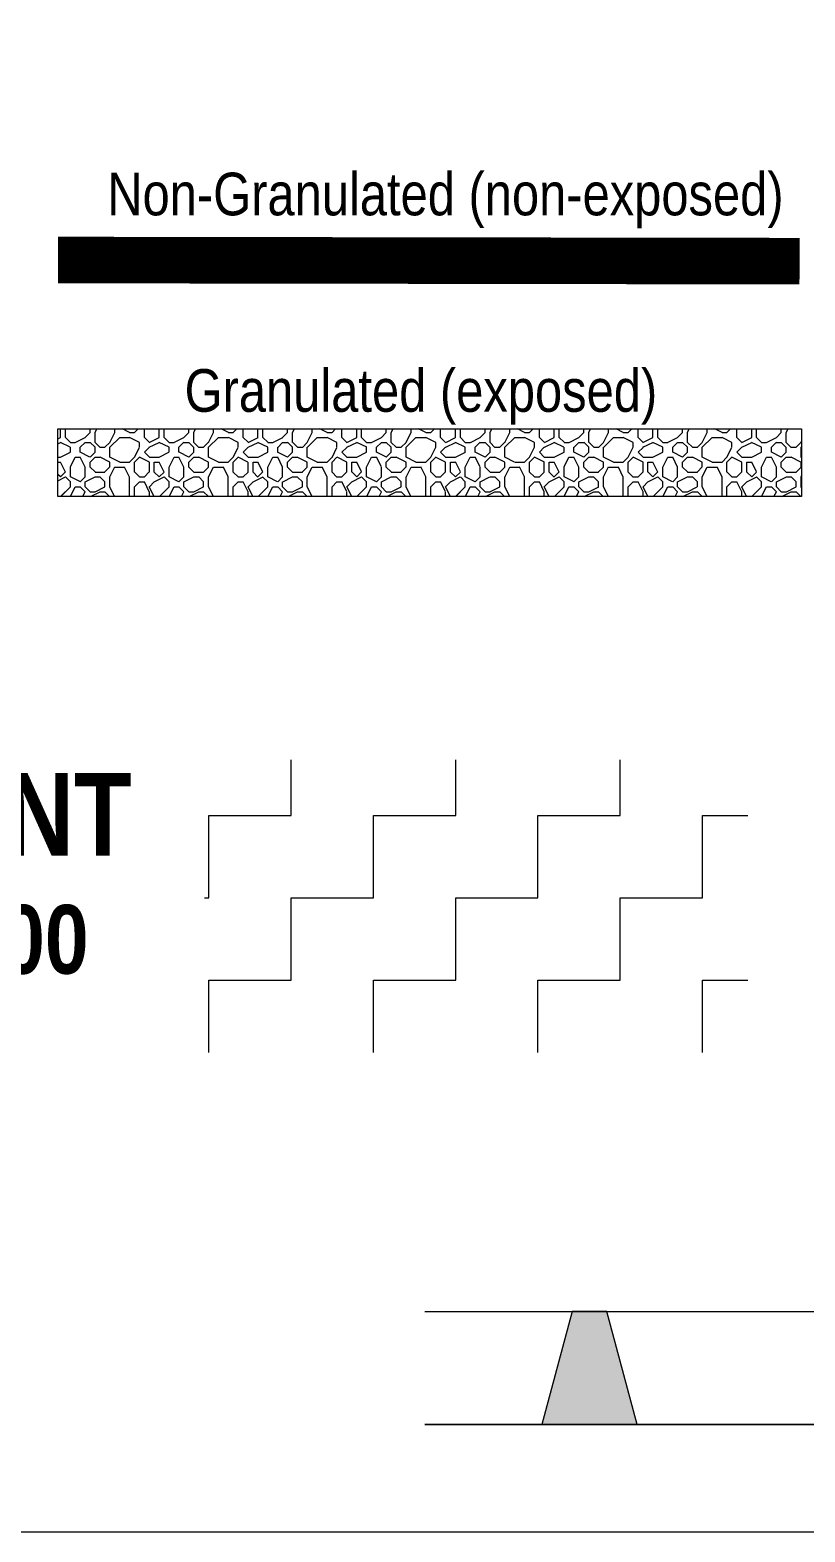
# Model space of a CAD drawing. Header units: inches. Extents: x -441 to 7, y -96 to 2.
# Drawn here: x 5.624 to 6.213, y 0 to 1.141 of the extents above; entities that cross this region are included whole.
import ezdxf

# ---------------------------------------------------------------- set-up
doc = ezdxf.new("R2010")
doc.units = ezdxf.units.IN
doc.header["$MEASUREMENT"] = 0
doc.linetypes.add('Dashed - Dense', pattern=[0.8, 0.5, -0.3])
doc.layers.add('Text', color=20, linetype='Continuous', lineweight=0)
doc.layers.add('Vector Picture Geometry', color=6, linetype='Continuous', lineweight=0)
doc.styles.add('GENERATED_STYLE_1', font='ARIALN.TTF')

msp = doc.modelspace()

# ---------------------------------------------------------------- hatches: boundary and pattern name
at = {"layer": 'Vector Picture Geometry', "true_color": 0x216123}
h = msp.add_hatch(dxfattribs=at)
h.set_pattern_fill('AGGREGAT', color=99, scale=0.075, pattern_type=2)
h.set_pattern_definition([(0, (-0.51013, -0.53344), (0.075, 0.075), [0.0075, -0.01125, 0.00375, -0.01125, 0.00375, -0.0375]), (0, (-0.47263, -0.52594), (0.075, 0.075), [0.00375, -0.07125]), (0, (-0.49513, -0.52219), (0.075, 0.075), [0.00375, -0.0075, 0.00375, -0.06]), (0, (-0.45763, -0.51844), (0.075, 0.075), [0.0075, -0.0675]), (0, (-0.45013, -0.51469), (0.075, 0.075), [0.00375, -0.07125]), (0, (-0.47263, -0.50719), (0.075, 0.075), [0.0075, -0.0675]), (0, (-0.51013, -0.50344), (0.075, 0.075), [0.00375, -0.0075, 0.00375, -0.01875, 0.01125, -0.03]), (0, (-0.45763, -0.49594), (0.075, 0.075), [0.0075, -0.0675]), (0, (-0.50263, -0.49219), (0.075, 0.075), [0.0075, -0.00375, 0.00375, -0.03, 0.00375, -0.02625]), (0, (-0.50638, -0.48844), (0.075, 0.075), [0.00375, -0.07125]), (0, (-0.48013, -0.48469), (0.075, 0.075), [0.00375, -0.00375, 0.00375, -0.06375]), (0, (-0.49138, -0.48094), (0.075, 0.075), [0.00375, -0.07125]), (0, (-0.44263, -0.47719), (0.075, 0.075), [0.00375, -0.07125]), (0, (-0.47638, -0.47344), (0.075, 0.075), [0.00375, -0.03, 0.00375, -0.0375]), (0, (-0.47638, -0.46969), (0.075, 0.075), [0.0075, -0.0675]), (0, (-0.46138, -0.46594), (0.075, 0.075), [0.0075, -0.0675]), (0, (-0.50638, -0.46219), (0.075, 0.075), [0.00375, -0.045, 0.0075, -0.01875]), (90, (-0.51013, -0.49969), (-0.075, 0.075), [0.015, -0.015, 0.0075, -0.0375]), (90, (-0.50638, -0.49969), (-0.075, 0.075), [0.00375, -0.02625, 0.0075, -0.0375]), (90, (-0.50263, -0.51844), (-0.075, 0.075), [0.01125, -0.06375]), (90, (-0.49888, -0.51844), (-0.075, 0.075), [0.0075, -0.0675]), (90, (-0.49513, -0.52969), (-0.075, 0.075), [0.00375, -0.045, 0.00375, -0.00375, 0.0075, -0.01125]), (90, (-0.48763, -0.52969), (-0.075, 0.075), [0.00375, -0.02625, 0.00375, -0.04125]), (90, (-0.48388, -0.49969), (-0.075, 0.075), [0.0075, -0.01125, 0.00375, -0.00375, 0.0075, -0.04125]), (90, (-0.48013, -0.51469), (-0.075, 0.075), [0.0075, -0.04125, 0.00375, -0.0225]), (90, (-0.47638, -0.52969), (-0.075, 0.075), [0.00375, -0.00375, 0.0075, -0.06]), (90, (-0.46888, -0.48094), (-0.075, 0.075), [0.00375, -0.07125]), (90, (-0.46513, -0.48094), (-0.075, 0.075), [0.0075, -0.0075, 0.00375, -0.00375, 0.0075, -0.045]), (90, (-0.46138, -0.51469), (-0.075, 0.075), [0.00375, -0.00375, 0.00375, -0.0075, 0.00375, -0.0525]), (90, (-0.45013, -0.48844), (-0.075, 0.075), [0.015, -0.06]), (90, (-0.44638, -0.49594), (-0.075, 0.075), [0.015, -0.01125, 0.0075, -0.04125]), (90, (-0.44263, -0.52594), (-0.075, 0.075), [0.00375, -0.01125, 0.0075, -0.0525]), (90, (-0.43888, -0.51844), (-0.075, 0.075), [0.01125, -0.06375]), (45, (-0.48013, -0.53344), (0, 0.075), [0.00530325, -0.1007628]), (45, (-0.43888, -0.52969), (0, 0.075), [0.00530325, -0.09015627, 0.00530325, -0.00530325]), (45, (-0.48763, -0.52594), (0, 0.075), [0.00530325, -0.042426, 0.00530325, -0.0530335]), (45, (-0.46888, -0.52594), (0, 0.075), [0.00530325, -0.084853, 0.00530325, -0.0106065]), (45, (-0.46513, -0.52594), (0, 0.075), [0.0106065, -0.042426, 0.0106065, -0.042427]), (45, (-0.48388, -0.51844), (0, 0.075), [0.0053025, -0.04773, 0.0053025, -0.0053025, 0.0053025, -0.03712602]), (45, (-0.44638, -0.51469), (0, 0.075), [0.00530325, -0.00530325, 0.00530325, -0.09015627]), (45, (-0.49888, -0.51094), (0, 0.075), [0.00530325, -0.063639, 0.00530325, -0.0318205]), (45, (-0.43888, -0.50344), (0, 0.075), [0.0053025, -0.0053025, 0.0053025, -0.021213, 0.0053025, -0.06364302]), (45, (-0.48388, -0.49219), (0, 0.075), [0.00530325, -0.1007628]), (45, (-0.50263, -0.48844), (0, 0.075), [0.0106066, -0.09545944]), (45, (-0.51013, -0.48094), (0, 0.075), [0.00530325, -0.00530325, 0.00530325, -0.09015627]), (45, (-0.46888, -0.46969), (0, 0.075), [0.00530325, -0.1007628]), (45, (-0.44638, -0.46219), (0, 0.075), [0.00530325, -0.1007628]), (135, (-0.47638, -0.52594), (4e-18, 0.075), [0.00530325, -0.1007628]), (135, (-0.47263, -0.52594), (4e-18, 0.075), [0.00530325, -0.1007628]), (135, (-0.49513, -0.52219), (4e-18, 0.075), [0.00530325, -0.021213, 0.0106065, -0.06894327]), (135, (-0.51013, -0.52219), (4e-18, 0.075), [0.00530325, -0.1007628]), (135, (-0.46138, -0.51094), (4e-18, 0.075), [0.00530325, -0.0424264, 0.00530325, -0.0530331]), (135, (-0.45763, -0.51094), (4e-18, 0.075), [0.0053025, -0.0318225, 0.0053025, -0.031815, 0.0053025, -0.02652102]), (135, (-0.50263, -0.50719), (4e-18, 0.075), [0.00530325, -0.1007628]), (135, (-0.44263, -0.50344), (4e-18, 0.075), [0.010605, -0.02651625, 0.0053025, -0.0053025, 0.0053025, -0.05303727]), (135, (-0.49138, -0.49219), (4e-18, 0.075), [0.00530325, -0.1007628]), (135, (-0.46138, -0.49219), (4e-18, 0.075), [0.0106066, -0.09545944]), (135, (-0.45763, -0.49219), (4e-18, 0.075), [0.00530325, -0.1007628]), (135, (-0.48013, -0.48469), (4e-18, 0.075), [0.00530325, -0.1007628]), (135, (-0.50263, -0.47344), (4e-18, 0.075), [0.00530325, -0.1007628]), (135, (-0.44263, -0.47344), (4e-18, 0.075), [0.00530325, -0.1007628]), (26.56505, (-0.502632, -0.53344), (0.075, 3e-11), [0.008385, -0.1593201]), (26.56505, (-0.510132, -0.52594), (0.075, 3e-11), [0.008385, -0.1593201]), (26.56505, (-0.510132, -0.52219), (0.075, 3e-11), [0.008385, -0.1593201]), (26.56505, (-0.491382, -0.52219), (0.075, 3e-11), [0.008385, -0.1593201]), (26.56505, (-0.495132, -0.50719), (0.075, 3e-11), [0.008385, -0.1593201]), (26.56505, (-0.495132, -0.50344), (0.075, 3e-11), [0.008385, -0.1593201]), (26.56505, (-0.480132, -0.48844), (0.075, 3e-11), [0.008385, -0.1593201]), (26.56505, (-0.476382, -0.48469), (0.075, 3e-11), [0.008385, -0.1593201]), (26.56505, (-0.506382, -0.47719), (0.075, 3e-11), [0.008385, -0.1593201]), (26.56505, (-0.483882, -0.47719), (0.075, 3e-11), [0.008385, -0.1593201]), (63.43495, (-0.446382, -0.53344), (4e-12, 0.075), [0.008385, -0.1593201]), (63.43495, (-0.465132, -0.52219), (4e-12, 0.075), [0.008385, -0.1593201]), (63.43495, (-0.476382, -0.51469), (4e-12, 0.075), [0.008385, -0.1593201]), (63.43495, (-0.465132, -0.50344), (4e-12, 0.075), [0.008385, -0.1593201]), (63.43495, (-0.461382, -0.50344), (4e-12, 0.075), [0.008385, -0.1593201]), (63.43495, (-0.487632, -0.49219), (4e-12, 0.075), [0.008385, -0.1593201]), (63.43495, (-0.495132, -0.48844), (4e-12, 0.075), [0.008385, -0.1593201]), (63.43495, (-0.465132, -0.47344), (4e-12, 0.075), [0.008385, -0.1593201]), (63.43495, (-0.495132, -0.46594), (4e-12, 0.075), [0.008385, -0.1593201]), (116.56505, (-0.506382, -0.48844), (-3e-11, 0.075), [0.008385, -0.1593201]), (116.56505, (-0.461382, -0.48844), (-3e-11, 0.075), [0.008385, -0.1593201]), (116.56505, (-0.510132, -0.48469), (-3e-11, 0.075), [0.008385, -0.1593201]), (116.56505, (-0.450132, -0.47344), (-3e-11, 0.075), [0.008385, -0.1593201]), (116.56505, (-0.498882, -0.46969), (-3e-11, 0.075), [0.008385, -0.1593201]), (116.56505, (-0.483882, -0.46594), (-3e-11, 0.075), [0.008385, -0.1593201]), (153.43495, (-0.480132, -0.53344), (-0.075, 3e-11), [0.008385, -0.1593201]), (153.43495, (-0.495132, -0.52594), (-0.075, 3e-11), [0.008385, -0.1593201]), (153.43495, (-0.442632, -0.52219), (-0.075, 3e-11), [0.008385, -0.1593201]), (153.43495, (-0.450132, -0.51469), (-0.075, 3e-11), [0.008385, -0.1593201]), (153.43495, (-0.480132, -0.50719), (-0.075, 3e-11), [0.008385, -0.1593201]), (153.43495, (-0.498882, -0.50344), (-0.075, 3e-11), [0.008385, -0.1593201]), (153.43495, (-0.476382, -0.50344), (-0.075, 3e-11), [0.008385, -0.1593201]), (153.43495, (-0.487632, -0.49594), (-0.075, 3e-11), [0.008385, -0.1593201]), (153.43495, (-0.487632, -0.47719), (-0.075, 3e-11), [0.008385, -0.1593201]), (153.43495, (-0.510132, -0.46219), (-0.075, 3e-11), [0.008385, -0.1593201]), (153.43495, (-0.465132, -0.46219), (-0.075, 3e-11), [0.008385, -0.1593201]), (153.43495, (-0.457632, -0.46219), (-0.075, 3e-11), [0.008385, -0.1593201])])
h.paths.add_polyline_path([(5.64548, 0.83809), (6.21036, 0.83809), (6.21036, 0.78678), (5.64548, 0.78678)])
at = {"layer": 'Vector Picture Geometry'}
h = msp.add_hatch(dxfattribs=at)
h.set_pattern_fill('ZIGZAG', color=191, scale=0.5)
h.set_pattern_definition([(0, (-71.489936, -107.580763), (0.0625, 0.0625), [0.0625, -0.0625]), (90, (-71.427436, -107.580763), (-0.0625, 0.0625), [0.0625, -0.0625])])
h.paths.add_polyline_path([(5.75678, 0.58672), (6.16954, 0.58672), (6.16954, 0.36434), (5.75678, 0.36434)])
h = msp.add_hatch(color=191, dxfattribs=at)
h.dxf.hatch_style = 1
h.paths.add_polyline_path([(6.04917, 0.16747), (6.03597, 0.16747), (6.01296, 0.0816), (6.04917, 0.0816), (6.08538, 0.0816), (6.06237, 0.16747)])

# ---------------------------------------------------------------- linework, layer by layer
at = {"layer": 'Vector Picture Geometry', "color": 7, "linetype": 'Continuous', "flags": 128}
msp.add_lwpolyline([(0, 0), (6.85696, 0), (6.85696, 2.11341), (0, 2.11341)], close=True, dxfattribs=at)
at = {"layer": 'Vector Picture Geometry', "color": 99, "linetype": 'Dashed - Dense', "ltscale": 0.15, "true_color": 0x216123, "const_width": 0.03537}
msp.add_lwpolyline([(6.20877, 0.96557), (5.64548, 0.96643)], dxfattribs=at)
at = {"layer": 'Vector Picture Geometry', "color": 99, "linetype": 'Continuous', "true_color": 0x216123, "flags": 128}
msp.add_lwpolyline([(5.64548, 0.83809), (6.21036, 0.83809), (6.21036, 0.78678), (5.64548, 0.78678)], close=True, dxfattribs=at)
at = {"layer": 'Vector Picture Geometry', "color": 191, "linetype": 'Continuous'}
for points in [[(5.92417, 0.16747), (6.17417, 0.16747)], [(6.17417, 0.16747), (6.42417, 0.16747)], [(5.92417, 0.0816), (6.17417, 0.0816)], [(6.17417, 0.0816), (6.42417, 0.0816)]]:
    msp.add_lwpolyline(points, dxfattribs=at)
msp.add_lwpolyline([(6.04917, 0.16747), (6.03597, 0.16747), (6.01296, 0.0816), (6.04917, 0.0816), (6.08538, 0.0816), (6.06237, 0.16747)], close=True, dxfattribs=at)
at = {"layer": 'Vector Picture Geometry'}
msp.add_lwpolyline([(6.64352, 0.0816), (5.92417, 0.0816)], dxfattribs=at)

# ---------------------------------------------------------------- texts
at = {"layer": 'Text', "char_height": 0.0324002, "attachment_point": 1, "style": 'GENERATED_STYLE_1'}
for s, insert, width in [('\\pxqc,t3;Non-Granulated (non-exposed)', (5.68484, 1.03279), 0.5099653), ('\\pxqc,t3;Granulated (exposed)', (5.68484, 0.88352), 0.4726952)]:
    msp.add_mtext(s, dxfattribs=dict(at, insert=insert, width=width))
at = {"layer": 'Text', "attachment_point": 1, "style": 'GENERATED_STYLE_1'}
for s, insert, char_height in [('\\A1;\\pxql,t10.03882,18.82275;{\\fArial Narrow|b1|i0|c0|p34;BUTYL OR POLYURETHANE SEALANT}', (4.36013, 0.57672), 0.0627485), ('\\A1;\\pxql,t12.04658,22.58731;{\\fArial Narrow|b1|i0|c0|p34;Ram Mastic, Keene Seal or Liquid Flash 100}', (4.42053, 0.47646), 0.05229043)]:
    msp.add_mtext(s, dxfattribs=dict(at, insert=insert, char_height=char_height))

doc.saveas('drawing.dxf')
